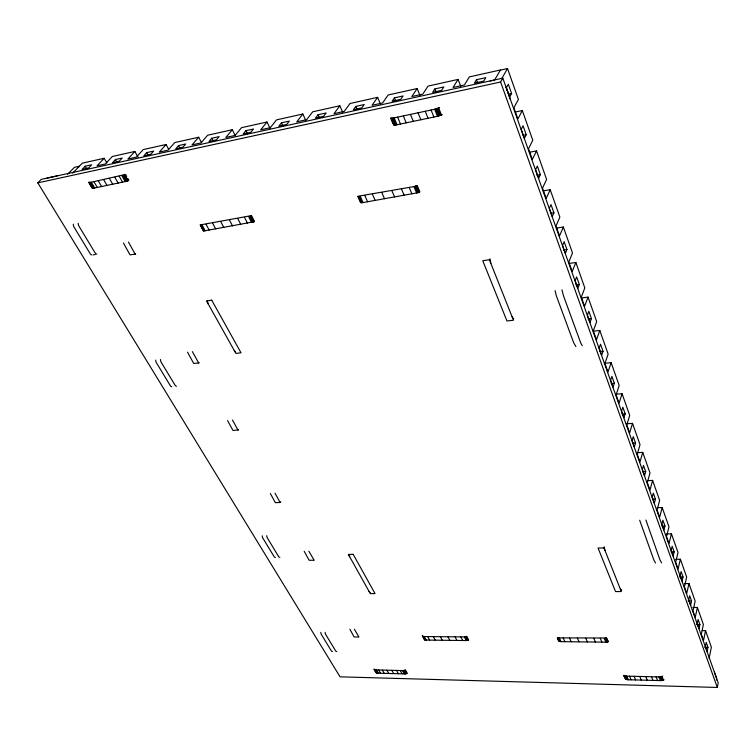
<?xml version="1.0" encoding="UTF-8"?>
<svg xmlns="http://www.w3.org/2000/svg" width="756" height="756" viewBox="0 0 756 756"><rect width="100%" height="100%" fill="white"/><g stroke="black" fill="none" stroke-linecap="round" stroke-linejoin="round"><path stroke-width="1.13" d="M604.346 547.278L604.384 546.796M490.02 258.779L490.842 263.362M354.356 629.228L358.854 636.845M717.312 687.459L718.2 682.829L502.816 78.151L41.268 179.37L37.8 182.867L340.058 676.828L717.312 687.459L500.595 82.007L502.816 78.151M349.877 629.2L354.091 636.939L358.656 637.015M709.109 658.438L711.368 647.164L705.556 630.655L702.163 630.627M707.975 647.287L707.134 651.417L705.376 646.475L706.227 642.354L707.975 647.287L704.583 647.249M705.556 630.655L703.524 640.464L701.322 634.303L703.382 624.494L697.391 607.474L692.808 607.484M699.905 624.541L699.035 628.661L697.221 623.568L698.1 619.447L699.905 624.541L696.474 624.522M308.826 551.162L314.071 560.064M304.205 551.294L309.128 560.281L313.844 560.215M697.391 607.474L695.265 617.274L693.006 610.914L695.151 601.124L688.971 583.575L684.331 583.623M691.551 600.973L690.634 605.083L688.763 599.839L689.689 595.719L691.551 600.973L688.083 600.982M688.971 583.575L686.75 593.356L684.416 586.798L686.656 577.026L680.391 559.232L675.703 559.327M275.023 493.224L280.051 502.447L280.835 501.615M683.037 576.96L682.082 581.071L680.154 575.656L681.118 571.545L683.037 576.96L679.521 577.008M270.317 493.479L275.354 502.683L280.164 502.494M680.391 559.232L678.075 568.994L675.675 562.218L678.009 552.466L671.432 533.793L666.49 533.944M674.144 551.88L673.152 555.981L671.158 550.387L672.16 546.295L674.144 551.88L671.177 551.956M671.432 533.793L669.013 543.526L666.527 536.543L668.975 526.819L662.18 507.541L657.172 507.739M664.968 525.987L663.919 530.069L661.869 524.305L662.918 520.222L664.968 525.987L661.963 526.091M227.565 420.629L233.065 430.561L238.499 429.805M662.18 507.541L659.657 517.227L657.087 510.007L659.638 500.33L652.626 480.41L647.552 480.665M655.433 499.111L654.346 503.175L652.22 497.212L653.316 493.148L655.433 499.111L652.39 499.243M652.626 480.41L649.98 490.058L647.325 482.593L649.999 472.963L642.742 452.362L636.58 452.75M192.402 351.644L198.544 362.795L199.149 362.767M645.681 471.602L644.537 475.647L642.345 469.476L643.488 465.441L645.681 471.602L642.6 471.772M642.742 452.362L639.982 461.963L637.242 454.243L640.03 444.66L632.526 423.36L626.28 423.823M635.541 443.016L634.35 447.042L632.082 440.654L633.282 436.637L635.541 443.016L632.422 443.224M632.526 423.36L629.644 432.895L626.8 424.91L629.72 415.394L622.084 393.725L615.762 394.263M625.184 413.806L623.936 417.794L621.583 411.198L622.85 407.21L625.184 413.806L622.027 414.052M128.482 242.062L134.993 253.893L135.683 253.94M123.417 242.969L130.023 254.857L135.437 254.101M622.084 393.725L619.06 403.184L616.121 394.915L619.183 385.475L611.141 362.663L604.734 363.296M614.335 383.197L613.031 387.157L610.593 380.315L611.906 376.365L614.335 383.197L611.131 383.481M611.141 362.663L607.975 372.037L604.932 363.475L608.136 354.12L599.81 330.485L593.309 331.204M603.033 351.323L601.663 355.244L599.139 348.157L600.519 344.245L603.033 351.323L599.792 351.663M599.81 330.485L596.493 339.756L593.328 330.873L596.692 321.631L588.055 297.117L581.468 297.94M591.428 318.607L590.001 322.491L587.384 315.139L588.829 311.264L591.428 318.607L588.14 318.994M588.055 297.117L584.577 306.284L581.298 297.07L584.823 287.932L575.864 262.502L569.183 263.438M579.342 284.511L577.839 288.348L575.118 280.712L576.639 276.894L579.342 284.511L576.006 284.946M232.479 420.015L238.093 430.23M575.864 262.502L572.207 271.546L568.805 261.982L572.5 252.976L563.362 227.017L556.586 228.066M566.943 249.556L565.375 253.336L562.549 245.416L564.146 241.655L566.943 249.556L563.57 250.047M563.362 227.017L559.534 235.919L555.991 225.987L559.875 217.133L550.217 189.709L543.356 190.881M187.526 352.145L193.706 363.456L198.847 362.965M553.921 212.814L552.258 216.528L549.328 208.287L551.001 204.593L553.921 212.814L550.491 213.362M550.217 189.709L546.191 198.45L542.515 188.121L546.597 179.427L536.552 150.916L529.587 152.221M540.37 174.617L538.631 178.255L535.588 169.694L537.346 166.065L540.37 174.617L536.902 175.231M536.552 150.916L532.318 159.478L528.501 148.734L532.782 140.229L522.33 110.565L515.271 112.001M621.744 589.935L621.139 590.417L620.336 589.075M526.214 134.681L524.38 138.235L521.205 129.323L523.058 125.779L526.214 134.681L523.19 135.267M522.33 110.565L517.888 118.919L513.9 107.73L518.408 99.433L507.531 68.541L500.368 70.138M511.614 93.508L509.686 96.976L506.378 87.687L508.325 84.237L511.614 93.508L508.552 94.16M501.682 78.709L507.531 68.541M494.169 80.76L500.463 69.968L469.344 76.904L464.373 84.984L453.042 87.479L458.089 79.408L460.706 86.335M476.469 79.73L474.418 83.141L483.783 81.081L485.815 77.66L476.469 79.73L477.584 82.744M434.832 88.934L432.649 92.317L441.693 90.333L443.848 86.94L434.832 88.934L435.985 91.882M419.873 95.313L417.17 88.528L411.831 96.541L422.774 94.131L428.038 86.108L458.089 79.408M394.405 97.874L392.109 101.228L400.841 99.31L403.118 95.946L394.405 97.874L395.596 100.756M380.41 103.988L377.622 97.344L372.018 105.301L382.593 102.977L388.121 95.001L417.17 88.528M355.811 106.407L353.402 109.743L361.85 107.881L364.231 104.536L355.811 106.407L357.03 109.233M342.704 112.266L339.841 105.764L334.001 113.665L344.226 111.415L350 103.506L377.622 97.344M318.011 114.761L315.507 118.068L323.681 116.273L326.167 112.956L318.011 114.761L319.268 117.53M305.764 120.384L302.825 114.014L296.758 121.858L306.652 119.675L312.663 111.822L339.841 105.764M281.449 122.841L278.851 126.129L286.76 124.39L289.331 121.102L281.449 122.841L282.942 126.006M270.005 128.246L267 121.999L260.725 129.786L270.308 127.679L276.526 119.883L302.825 114.014M245.88 130.703L243.196 133.963L250.85 132.281L253.515 129.011L245.88 130.703L247.41 133.803M235.371 135.863L232.309 129.73L225.836 137.46L235.116 135.418L241.533 127.679L267 121.999M211.765 138.244L209.006 141.485L216.424 139.851L219.164 136.609L211.765 138.244L213.324 141.287M201.285 142.232L198.686 137.223L192.043 144.887L201.03 142.912L207.626 135.239L232.309 129.73M178.539 145.587L175.713 148.8L182.895 147.222L185.711 143.999L178.539 145.587L180.126 148.573M168.73 149.404L166.103 144.49L159.289 152.098L167.993 150.179L174.768 142.563L198.686 137.223M146.721 152.627L143.82 155.812L150.794 154.281L153.676 151.087L146.721 152.627L148.318 155.556M138.074 157.239L134.87 151.455L127.906 158.996L136.354 157.144L143.281 149.575L166.103 144.49M115.46 159.535L112.502 162.691L119.268 161.208L122.207 158.042L115.46 159.535L117.085 162.408M106.889 163.022L104.186 158.287L97.08 165.781L105.282 163.976L112.342 156.473L134.87 151.455M85.135 166.235L82.121 169.372L88.679 167.936L91.684 164.789L85.135 166.235L86.779 169.06M72.689 173.133L82.319 163.164L104.186 158.287M67.596 174.258L74.428 167.35L79.323 166.263L78.539 166.934M606.463 637.998L608.438 641.56L606.756 642.165L561.028 641.636C558.174 642.298 555.282 635.89 559.345 637.903L606.463 637.998L608.06 641.797M424.324 639.472L425.401 640.058L466.254 640.54L468.635 639.973L466.792 636.382L465.214 636.949L423.492 636.524L422.264 635.39M419.382 192.204L419.882 191.92L417.189 185.504L413.948 186.581L357.834 196.286L360.65 202.513L363.069 202.561L418.295 192.648L419.382 192.204L416.688 185.787M254.035 221.744L254.507 221.48L251.502 215.602L200.113 224.938L203.364 230.788L205.197 230.741L254.035 221.744L251.02 215.866M664.108 679.824L661.226 680.608L627.527 679.729L625.354 678.907L623.832 675.288L626.015 676.11L658.939 676.932L662.672 676.157M374.381 669.92L375.826 672.377L377.631 673.19L405.036 673.908L407.295 673.265L405.424 669.939L403.156 670.591L376.365 669.929L373.899 669.098M393.101 123.937L390.644 118.049L393.177 118.068L434.662 109.261L439.595 107.579M393.517 124.92L396.05 124.957L437.44 116.301L442.364 114.628M127.783 178.388L128.898 180.363L126.743 181.26L93.281 188.263L92.081 188.027L88.688 182.234L91.306 182.215L125.553 174.438L126.668 176.413M57.343 175.846L47.619 177.991A9.431 6.076 42.3 0 0 46.447 178.492M37.8 182.867L500.595 82.007M490.086 80.939L494.131 80.145M93.3 254.848L95.256 254.507M513.683 318.994L512.095 316.821M370.109 592.628L369.079 591.409M235.607 352.201L234.218 350.453M575.892 346.579L573.634 342.657L556.208 295.435L555.093 290.71M655.518 562.984L653.912 560.111L639.689 520.232M661.595 562.87L660.007 559.979L645.898 520.005M582.262 345.643L580.759 343.035L563.494 295.794L561.944 289.831M91.306 182.215L94.698 188.027M376.365 669.929L378.293 673.218M90.54 182.376L93.933 188.178M375.713 669.91L377.631 673.19M89.888 182.461L93.281 188.263M375.127 669.816L377.046 673.095M89.359 182.461L92.752 188.253M374.626 669.646L376.545 672.925M88.953 182.385L92.345 188.178M374.211 669.4L376.138 672.679M93.924 181.667L97.316 187.479M378.614 669.986L380.533 673.275M98.252 180.741L101.635 186.571M382.319 670.081L384.228 673.369M103.619 179.607L106.993 185.447M386.911 670.194L388.811 673.492M109.365 178.388L112.729 184.247M391.816 670.317L393.715 673.624M114.789 177.225L118.153 183.113M396.446 670.43L398.336 673.738M119.202 176.29L122.557 182.196M400.207 670.525L402.097 673.842M122.67 175.553L126.016 181.468M403.156 670.591L405.036 673.908M121.896 175.723L125.241 181.629M402.494 670.581L404.384 673.898M124.863 174.778L128.208 180.703M404.904 670.203L406.785 673.52M124.135 175.08L127.48 181.005M404.347 670.402L406.227 673.719M123.398 175.345L126.743 181.26M403.761 670.534L405.641 673.851M349.688 556.775L349.017 555.235M208.269 304.082L207.248 301.03M201.219 225.175L204.309 230.892M423.492 636.524L425.401 640.058M200.822 225.203L203.912 230.92M423.143 636.457L425.052 639.992M200.51 225.165L203.6 230.882M422.84 636.335L424.749 639.869M422.415 635.938L424.513 639.699M202.117 225.023L205.197 230.741M424.277 636.533L426.186 640.077M206.067 224.305L209.147 230.032M427.698 636.571L429.606 640.115M212.606 223.114L215.677 228.87M433.368 636.628L435.267 640.181M220.743 221.64L223.804 227.424M440.408 636.703L442.288 640.256M229.474 220.053L232.517 225.864M447.939 636.779L449.82 640.351M237.743 218.56L240.767 224.39M455.074 636.845L456.936 640.427M244.471 217.331L247.495 223.19M460.876 636.911L462.719 640.502M250.028 216.273L253.033 222.151M465.63 636.892L467.473 640.483M249.527 216.414L252.542 222.283M465.214 636.949L467.057 640.54M248.582 216.585L251.597 222.462M464.411 636.939L466.254 640.54M466.424 636.599L468.266 640.2M250.529 216.093L253.534 221.971M466.036 636.769L467.879 640.37M360.253 196.324L363.069 202.561M559.345 637.903L561.028 641.636M359.223 196.513L362.039 202.74M558.476 637.884L560.158 641.617M358.76 196.541L361.576 202.778M558.07 637.818L559.752 641.551M358.372 196.513L361.179 202.74M557.72 637.695L559.402 641.428M358.06 196.428L360.877 202.655M557.427 637.506L559.109 641.239M364.817 195.502L367.614 201.748M563.173 637.941L564.855 641.683M372.368 194.131L375.156 200.406M569.514 638.007L571.177 641.759M381.761 192.421L384.53 198.733M577.386 638.083L579.039 641.844M391.844 190.597L394.594 196.938M585.815 638.168L587.45 641.948M401.398 188.858L404.129 195.228M593.8 638.253L595.416 642.033M409.194 187.45L411.907 193.848M600.292 638.319L601.899 642.109M413.948 186.581L416.65 192.997M604.252 638.357L605.849 642.156M416.159 186.023L418.852 192.449M606.047 638.177L607.644 641.976M415.602 186.231L418.295 192.648M605.613 638.3L607.21 642.099M415.035 186.382L417.737 192.799M605.15 638.357L606.756 642.165M393.177 118.068L396.05 124.957M626.015 676.11L627.527 679.729M392.364 118.182L395.237 125.061M625.344 676.015L626.856 679.635M391.665 118.219L394.537 125.09M624.758 675.836L626.27 679.455M391.079 118.172L393.961 125.042M624.248 675.59L625.76 679.209M623.908 675.836L624.664 677.641M394.159 117.87L397.032 124.759M626.8 676.138L628.302 679.757M397.618 117.133L400.482 124.031M629.55 676.204L631.062 679.833M403.335 115.914L406.18 122.841M634.104 676.318L635.598 679.946M410.442 114.402L413.277 121.357M639.756 676.459L641.239 680.098M418.04 112.786L420.856 119.769M645.785 676.611L647.259 680.258M425.241 111.264L428.038 118.267M651.483 676.743L652.948 680.4M431.09 110.017L433.878 117.038M656.113 676.866L657.569 680.523M436.751 108.741L439.529 115.791M660.574 676.875L662.02 680.542M435.721 109.025L438.499 116.065M659.771 676.941L661.226 680.608M434.662 109.261L437.44 116.301M658.939 676.932L660.385 680.598M438.716 108.004L441.485 115.054M662.039 676.469L663.475 680.145M437.762 108.401L440.531 115.441M661.33 676.714L662.776 680.381M605.008 550.5L604.356 547.779M506 87.214L510.291 99.13M714.392 672.131L716.537 678.255A8.089 4.725 14.6 0 1 716.357 680.107M332.46 651.417A3.052 1.606 -88.2 0 1 331.326 650.869L321.224 634.237A2.788 1.493 -88.5 0 1 320.818 632.356M275.42 557.389A3.204 1.833 89.5 0 1 274.135 556.671L262.71 537.866A2.939 1.701 88.9 0 1 262.266 535.834M266.774 535.673A2.939 1.701 88.9 0 0 267.227 537.705L278.614 556.558A3.213 1.833 89.4 0 0 279.9 557.276M325.175 632.394A2.797 1.484 -88.6 0 0 325.581 634.275L335.655 650.944A3.052 1.597 -88.3 0 0 336.779 651.492M73.313 224.211A3.931 2.627 74.4 0 0 73.993 227.017L90.21 253.742A3.497 2.325 75.9 0 0 91.892 254.999M155.736 360.092A3.591 2.315 81.8 0 0 156.341 362.644L170.355 385.749A3.204 2.051 82.9 0 0 171.801 386.722M176.526 386.212A3.213 2.041 82.9 0 1 175.09 385.239L161.094 362.077A3.6 2.306 81.8 0 1 160.499 359.516M96.777 254.129A3.506 2.325 76 0 1 95.105 252.873L78.907 226.072A3.941 2.618 74.5 0 1 78.237 223.256M211.727 300.198L206.52 300.954L235.872 353.411L241.003 352.797L211.727 300.198M489.406 259.743L482.763 260.707L506.964 320.998L513.456 320.223L489.406 259.743M353.175 554.318L348.384 554.441L370.317 593.64L375.033 593.592L353.175 554.318M603.968 547.902L598.081 548.053L615.545 591.589L621.319 591.542L603.968 547.902"/></g></svg>
